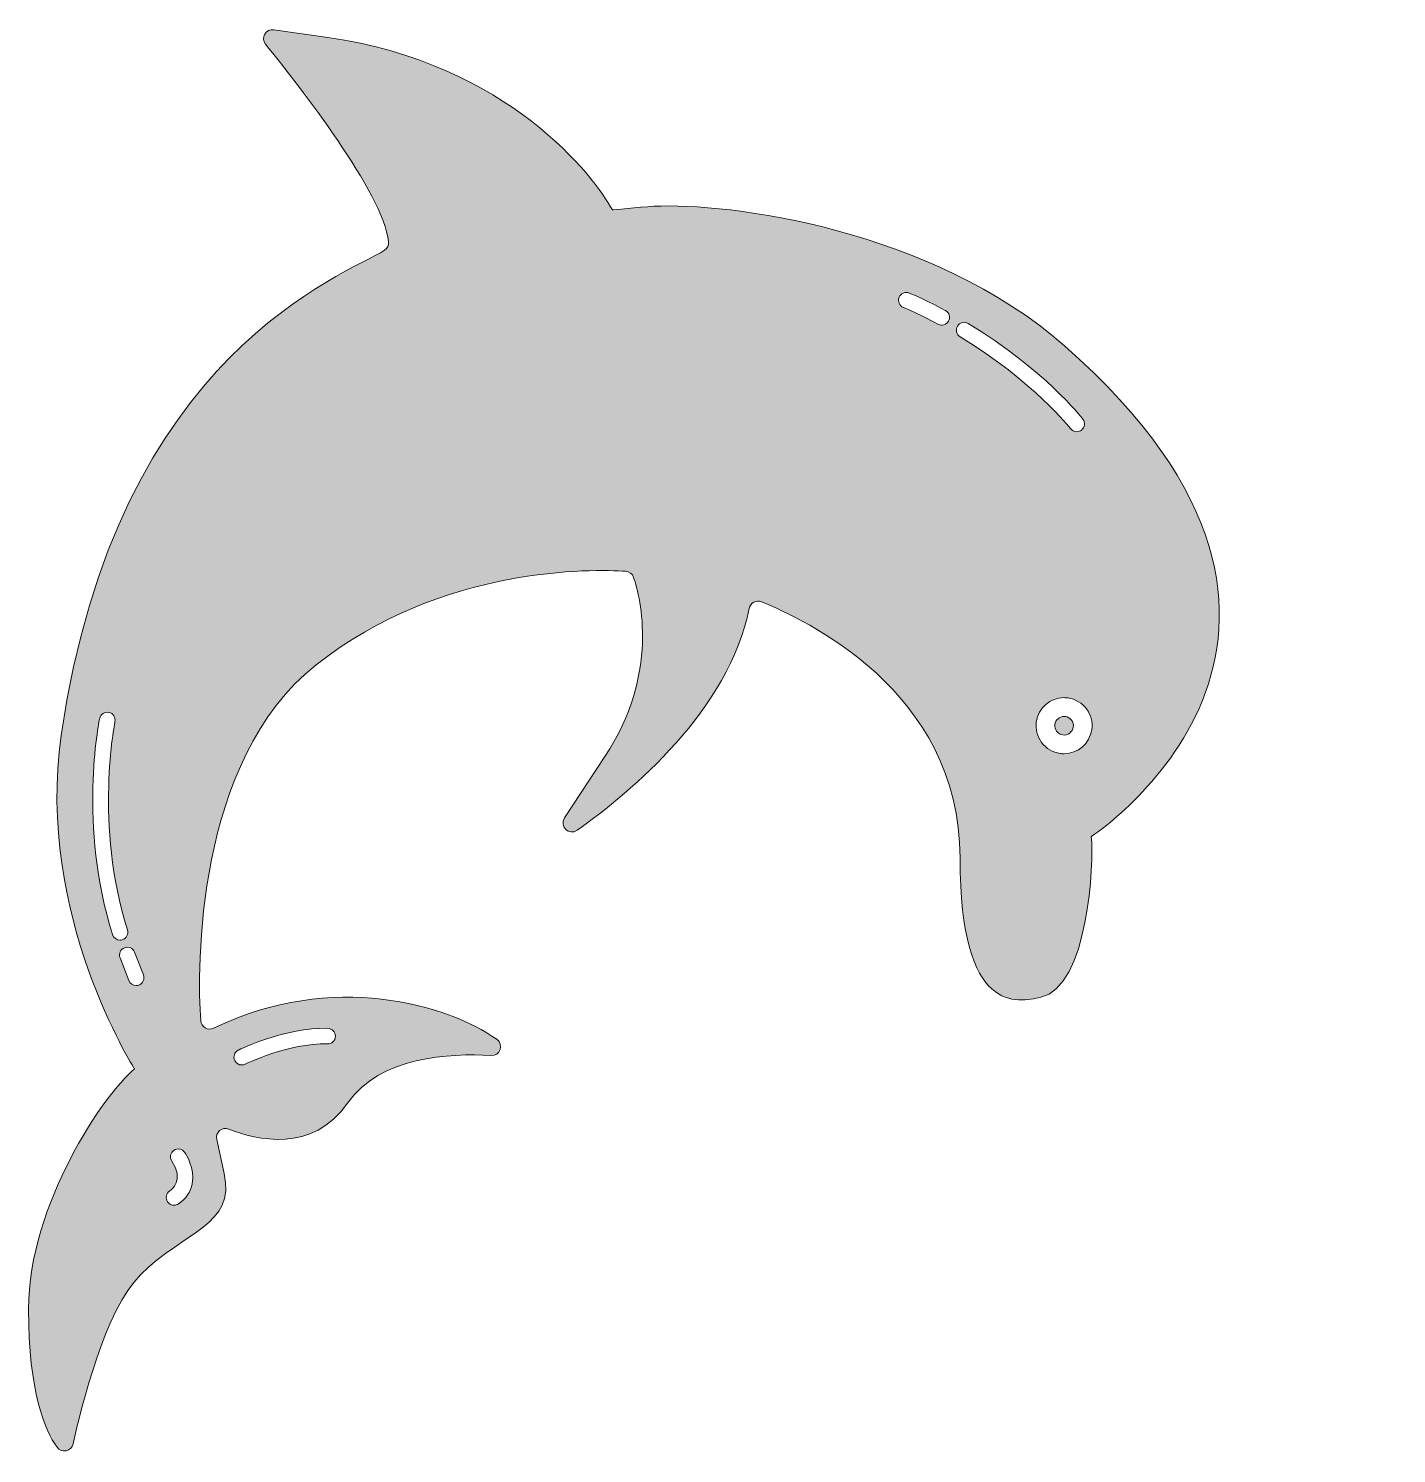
# Model space of a CAD drawing. Header units: inches. Extents: x 12.3 to 98.9, y 29.9 to 120.
import ezdxf

# ---------------------------------------------------------------- set-up
doc = ezdxf.new("R2010")
doc.units = ezdxf.units.IN
doc.header["$MEASUREMENT"] = 0
doc.layers.add('Layer 1', color=7, linetype='Continuous')

msp = doc.modelspace()

# ---------------------------------------------------------------- hatches: boundary and pattern name
at = {"layer": 'Layer 1', "true_color": 0xffffff}
h = msp.add_hatch(color=7, dxfattribs=at)
h.dxf.hatch_style = 2
edge = h.paths.add_edge_path()
edge.add_spline(control_points=[(77.878, 99.955), (69.441, 107.356), (56.601, 109.038), (51.889, 108.786), (50.932, 108.735), (49.267, 108.554), (49.267, 108.554), (48.17, 110.608), (42.701, 117.826), (31.26, 119.471), (31.26, 119.471), (27.847, 119.962), (27.847, 119.962), (27.333, 120.036), (26.995, 119.441), (27.322, 119.038), (29.5, 116.356), (34.749, 109.618), (35.102, 106.557), (35.127, 106.339), (35.03, 106.126), (34.846, 106.006), (32.441, 104.451), (17.883, 99.585), (14.392, 75.308), (12.759, 63.954), (19.031, 54.207), (19.031, 54.207), (17.077, 52.554), (12.332, 45.648), (12.326, 39.01), (12.321, 33.745), (13.358, 31.331), (14.126, 30.266), (14.413, 29.867), (15.038, 30.001), (15.144, 30.481), (15.674, 32.888), (17.189, 38.965), (19.404, 41.176), (22.192, 43.959), (25.426, 44.302), (24.704, 47.584), (24.704, 47.584), (24.229, 49.741), (24.229, 49.741), (24.131, 50.188), (24.571, 50.562), (24.997, 50.394), (26.732, 49.708), (30.294, 48.839), (32.506, 52.028), (34.57, 55.003), (38.999, 55.21), (41.585, 55.045), (42.16, 55.008), (42.422, 55.749), (41.95, 56.081), (38.852, 58.258), (31.596, 60.433), (24.036, 56.781), (23.675, 56.607), (23.251, 56.852), (23.221, 57.252), (22.984, 60.469), (22.848, 73.731), (30.526, 79.776), (38.529, 86.077), (48.121, 85.822), (50.107, 85.693), (50.338, 85.678), (50.536, 85.525), (50.61, 85.305), (51.051, 83.988), (52.256, 79.215), (48.795, 73.965), (48.795, 73.965), (46.239, 70.086), (46.239, 70.086), (45.891, 69.558), (46.531, 68.941), (47.047, 69.307), (50.481, 71.746), (56.644, 76.915), (57.93, 83.338), (58.001, 83.694), (58.374, 83.899), (58.709, 83.76), (61.273, 82.7), (71.266, 78.216), (71.266, 67.549), (71.266, 57.493), (74.924, 58.437), (76.372, 58.739), (79.383, 59.367), (79.741, 67.306), (79.573, 68.905), (79.571, 68.905), (98.885, 81.528), (77.878, 99.955)], knot_values=[0, 0, 0, 0, 1, 1, 1, 2, 2, 2, 3, 3, 3, 4, 4, 4, 5, 5, 5, 6, 6, 6, 7, 7, 7, 8, 8, 8, 9, 9, 9, 10, 10, 10, 11, 11, 11, 12, 12, 12, 13, 13, 13, 14, 14, 14, 15, 15, 15, 16, 16, 16, 17, 17, 17, 18, 18, 18, 19, 19, 19, 20, 20, 20, 21, 21, 21, 22, 22, 22, 23, 23, 23, 24, 24, 24, 25, 25, 25, 26, 26, 26, 27, 27, 27, 28, 28, 28, 29, 29, 29, 30, 30, 30, 31, 31, 31, 32, 32, 32, 33, 33, 33, 33], degree=3, periodic=1)
edge = h.paths.add_edge_path()
edge.add_spline(control_points=[(25.596, 55.388), (25.716, 55.447), (28.569, 56.843), (31.261, 56.771), (31.534, 56.763), (31.749, 56.536), (31.741, 56.263), (31.733, 55.99), (31.504, 55.774), (31.233, 55.783), (28.782, 55.853), (26.063, 54.516), (26.036, 54.503), (25.965, 54.468), (25.89, 54.451), (25.816, 54.451), (25.634, 54.451), (25.459, 54.552), (25.373, 54.726), (25.252, 54.97), (25.351, 55.266), (25.596, 55.388)], knot_values=[0, 0, 0, 0, 1, 1, 1, 2, 2, 2, 3, 3, 3, 4, 4, 4, 5, 5, 5, 6, 6, 6, 7, 7, 7, 7], degree=3, periodic=1)
edge = h.paths.add_edge_path()
edge.add_spline(control_points=[(17.636, 62.697), (15.46, 69.611), (16.768, 76.107), (16.825, 76.38), (16.881, 76.647), (17.142, 76.82), (17.409, 76.763), (17.676, 76.708), (17.848, 76.446), (17.793, 76.178), (17.78, 76.113), (16.483, 69.653), (18.579, 62.993), (18.661, 62.733), (18.516, 62.455), (18.256, 62.373), (18.207, 62.358), (18.157, 62.35), (18.107, 62.35), (17.898, 62.351), (17.703, 62.486), (17.636, 62.697)], knot_values=[0, 0, 0, 0, 1, 1, 1, 2, 2, 2, 3, 3, 3, 4, 4, 4, 5, 5, 5, 6, 6, 6, 7, 7, 7, 7], degree=3, periodic=1)
edge = h.paths.add_edge_path()
edge.add_spline(control_points=[(19.307, 59.505), (19.248, 59.482), (19.188, 59.472), (19.129, 59.472), (18.931, 59.472), (18.743, 59.592), (18.668, 59.789), (18.668, 59.789), (18.113, 61.228), (18.113, 61.228), (18.015, 61.483), (18.141, 61.769), (18.396, 61.867), (18.65, 61.966), (18.937, 61.839), (19.035, 61.584), (19.035, 61.584), (19.59, 60.145), (19.59, 60.145), (19.688, 59.89), (19.562, 59.604), (19.307, 59.505)], knot_values=[0, 0, 0, 0, 1, 1, 1, 2, 2, 2, 3, 3, 3, 4, 4, 4, 5, 5, 5, 6, 6, 6, 7, 7, 7, 7], degree=3, periodic=1)
edge = h.paths.add_edge_path()
edge.add_spline(control_points=[(22.684, 46.938), (22.586, 46.417), (22.292, 45.988), (21.81, 45.661), (21.725, 45.603), (21.628, 45.576), (21.533, 45.576), (21.375, 45.576), (21.219, 45.652), (21.123, 45.793), (20.97, 46.019), (21.029, 46.326), (21.255, 46.48), (21.354, 46.547), (22.195, 47.168), (21.388, 48.364), (21.236, 48.59), (21.294, 48.897), (21.519, 49.05), (21.744, 49.203), (22.05, 49.147), (22.204, 48.922), (22.273, 48.821), (22.869, 47.917), (22.684, 46.938)], knot_values=[0, 0, 0, 0, 1, 1, 1, 2, 2, 2, 3, 3, 3, 4, 4, 4, 5, 5, 5, 6, 6, 6, 7, 7, 7, 8, 8, 8, 8], degree=3, periodic=1)
edge = h.paths.add_edge_path()
edge.add_spline(control_points=[(70.541, 101.515), (70.45, 101.353), (70.282, 101.262), (70.109, 101.262), (70.027, 101.262), (69.944, 101.282), (69.868, 101.325), (69.857, 101.331), (68.785, 101.93), (67.681, 102.383), (67.428, 102.487), (67.308, 102.775), (67.411, 103.028), (67.515, 103.281), (67.803, 103.402), (68.056, 103.298), (69.217, 102.822), (70.305, 102.213), (70.351, 102.188), (70.59, 102.055), (70.675, 101.753), (70.541, 101.515)], knot_values=[0, 0, 0, 0, 1, 1, 1, 2, 2, 2, 3, 3, 3, 4, 4, 4, 5, 5, 5, 6, 6, 6, 7, 7, 7, 7], degree=3, periodic=1)
edge = h.paths.add_edge_path()
edge.add_spline(control_points=[(71.272, 100.528), (71.039, 100.67), (70.965, 100.974), (71.107, 101.208), (71.249, 101.441), (71.553, 101.515), (71.787, 101.373), (76.613, 98.434), (78.943, 95.447), (79.04, 95.321), (79.207, 95.105), (79.166, 94.795), (78.95, 94.628), (78.86, 94.559), (78.754, 94.525), (78.648, 94.525), (78.5, 94.525), (78.354, 94.591), (78.256, 94.717), (78.234, 94.746), (75.929, 97.692), (71.272, 100.528)], knot_values=[0, 0, 0, 0, 1, 1, 1, 2, 2, 2, 3, 3, 3, 4, 4, 4, 5, 5, 5, 6, 6, 6, 7, 7, 7, 7], degree=3, periodic=1)
edge = h.paths.add_edge_path()
edge.add_spline(control_points=[(79.607, 75.667), (79.482, 74.799), (78.727, 74.144), (77.851, 74.144), (77.851, 74.144), (77.851, 74.144), (77.851, 74.144), (77.766, 74.144), (77.681, 74.15), (77.597, 74.162), (77.128, 74.23), (76.713, 74.476), (76.429, 74.855), (76.145, 75.235), (76.026, 75.702), (76.093, 76.171), (76.218, 77.039), (76.973, 77.694), (77.849, 77.694), (77.934, 77.694), (78.019, 77.688), (78.103, 77.676), (79.072, 77.537), (79.747, 76.635), (79.607, 75.667)], knot_values=[0, 0, 0, 0, 1, 1, 1, 2, 2, 2, 3, 3, 3, 4, 4, 4, 5, 5, 5, 6, 6, 6, 7, 7, 7, 8, 8, 8, 8], degree=3, periodic=1)
edge = h.paths.add_edge_path()
edge.add_spline(control_points=[(78.433, 75.835), (78.388, 75.519), (78.09, 75.289), (77.767, 75.336), (77.611, 75.358), (77.474, 75.44), (77.38, 75.566), (77.286, 75.692), (77.246, 75.847), (77.269, 76.002), (77.31, 76.29), (77.56, 76.507), (77.85, 76.507), (77.878, 76.507), (77.907, 76.505), (77.935, 76.501), (78.255, 76.455), (78.479, 76.157), (78.433, 75.835)], knot_values=[0, 0, 0, 0, 1, 1, 1, 2, 2, 2, 3, 3, 3, 4, 4, 4, 5, 5, 5, 6, 6, 6, 6], degree=3, periodic=1)

# ---------------------------------------------------------------- linework, layer by layer
at = {"layer": 'Layer 1', "lineweight": 0}
for points, knots in [([(77.878, 99.955), (69.441, 107.356), (56.601, 109.038), (51.889, 108.786), (50.932, 108.735), (49.267, 108.554), (49.267, 108.554), (48.17, 110.608), (42.701, 117.826), (31.26, 119.471), (31.26, 119.471), (27.847, 119.962), (27.847, 119.962), (27.333, 120.036), (26.995, 119.441), (27.322, 119.038), (29.5, 116.356), (34.749, 109.618), (35.102, 106.557), (35.127, 106.339), (35.03, 106.126), (34.846, 106.006), (32.441, 104.451), (17.883, 99.585), (14.392, 75.308), (12.759, 63.954), (19.031, 54.207), (19.031, 54.207), (17.077, 52.554), (12.332, 45.648), (12.326, 39.01), (12.321, 33.745), (13.358, 31.331), (14.126, 30.266), (14.413, 29.867), (15.038, 30.001), (15.144, 30.481), (15.674, 32.888), (17.189, 38.965), (19.404, 41.176), (22.192, 43.959), (25.426, 44.302), (24.704, 47.584), (24.704, 47.584), (24.229, 49.741), (24.229, 49.741), (24.131, 50.188), (24.571, 50.562), (24.997, 50.394), (26.732, 49.708), (30.294, 48.839), (32.506, 52.028), (34.57, 55.003), (38.999, 55.21), (41.585, 55.045), (42.16, 55.008), (42.422, 55.749), (41.95, 56.081), (38.852, 58.258), (31.596, 60.433), (24.036, 56.781), (23.675, 56.607), (23.251, 56.852), (23.221, 57.252), (22.984, 60.469), (22.848, 73.731), (30.526, 79.776), (38.529, 86.077), (48.121, 85.822), (50.107, 85.693), (50.338, 85.678), (50.536, 85.525), (50.61, 85.305), (51.051, 83.988), (52.256, 79.215), (48.795, 73.965), (48.795, 73.965), (46.239, 70.086), (46.239, 70.086), (45.891, 69.558), (46.531, 68.941), (47.047, 69.307), (50.481, 71.746), (56.644, 76.915), (57.93, 83.338), (58.001, 83.694), (58.374, 83.899), (58.709, 83.76), (61.273, 82.7), (71.266, 78.216), (71.266, 67.549), (71.266, 57.493), (74.924, 58.437), (76.372, 58.739), (79.383, 59.367), (79.741, 67.306), (79.573, 68.905), (79.571, 68.905), (98.885, 81.528), (77.878, 99.955)], [0, 0, 0, 0, 1, 1, 1, 2, 2, 2, 3, 3, 3, 4, 4, 4, 5, 5, 5, 6, 6, 6, 7, 7, 7, 8, 8, 8, 9, 9, 9, 10, 10, 10, 11, 11, 11, 12, 12, 12, 13, 13, 13, 14, 14, 14, 15, 15, 15, 16, 16, 16, 17, 17, 17, 18, 18, 18, 19, 19, 19, 20, 20, 20, 21, 21, 21, 22, 22, 22, 23, 23, 23, 24, 24, 24, 25, 25, 25, 26, 26, 26, 27, 27, 27, 28, 28, 28, 29, 29, 29, 30, 30, 30, 31, 31, 31, 32, 32, 32, 33, 33, 33, 33]), ([(70.541, 101.515), (70.45, 101.353), (70.282, 101.262), (70.109, 101.262), (70.027, 101.262), (69.944, 101.282), (69.868, 101.325), (69.857, 101.331), (68.785, 101.93), (67.681, 102.383), (67.428, 102.487), (67.308, 102.775), (67.411, 103.028), (67.515, 103.281), (67.803, 103.402), (68.056, 103.298), (69.217, 102.822), (70.305, 102.213), (70.351, 102.188), (70.59, 102.055), (70.675, 101.753), (70.541, 101.515)], [0, 0, 0, 0, 1, 1, 1, 2, 2, 2, 3, 3, 3, 4, 4, 4, 5, 5, 5, 6, 6, 6, 7, 7, 7, 7]), ([(71.272, 100.528), (71.039, 100.67), (70.965, 100.974), (71.107, 101.208), (71.249, 101.441), (71.553, 101.515), (71.787, 101.373), (76.613, 98.434), (78.943, 95.447), (79.04, 95.321), (79.207, 95.105), (79.166, 94.795), (78.95, 94.628), (78.86, 94.559), (78.754, 94.525), (78.648, 94.525), (78.5, 94.525), (78.354, 94.591), (78.256, 94.717), (78.234, 94.746), (75.929, 97.692), (71.272, 100.528)], [0, 0, 0, 0, 1, 1, 1, 2, 2, 2, 3, 3, 3, 4, 4, 4, 5, 5, 5, 6, 6, 6, 7, 7, 7, 7]), ([(79.607, 75.667), (79.482, 74.799), (78.727, 74.144), (77.851, 74.144), (77.851, 74.144), (77.851, 74.144), (77.851, 74.144), (77.766, 74.144), (77.681, 74.15), (77.597, 74.162), (77.128, 74.23), (76.713, 74.476), (76.429, 74.855), (76.145, 75.235), (76.026, 75.702), (76.093, 76.171), (76.218, 77.039), (76.973, 77.694), (77.849, 77.694), (77.934, 77.694), (78.019, 77.688), (78.103, 77.676), (79.072, 77.537), (79.747, 76.635), (79.607, 75.667)], [0, 0, 0, 0, 1, 1, 1, 2, 2, 2, 3, 3, 3, 4, 4, 4, 5, 5, 5, 6, 6, 6, 7, 7, 7, 8, 8, 8, 8]), ([(17.636, 62.697), (15.46, 69.611), (16.768, 76.107), (16.825, 76.38), (16.881, 76.647), (17.142, 76.82), (17.409, 76.763), (17.676, 76.708), (17.848, 76.446), (17.793, 76.178), (17.78, 76.113), (16.483, 69.653), (18.579, 62.993), (18.661, 62.733), (18.516, 62.455), (18.256, 62.373), (18.207, 62.358), (18.157, 62.35), (18.107, 62.35), (17.898, 62.351), (17.703, 62.486), (17.636, 62.697)], [0, 0, 0, 0, 1, 1, 1, 2, 2, 2, 3, 3, 3, 4, 4, 4, 5, 5, 5, 6, 6, 6, 7, 7, 7, 7]), ([(78.433, 75.835), (78.388, 75.519), (78.09, 75.289), (77.767, 75.336), (77.611, 75.358), (77.474, 75.44), (77.38, 75.566), (77.286, 75.692), (77.246, 75.847), (77.269, 76.002), (77.31, 76.29), (77.56, 76.507), (77.85, 76.507), (77.878, 76.507), (77.907, 76.505), (77.935, 76.501), (78.255, 76.455), (78.479, 76.157), (78.433, 75.835)], [0, 0, 0, 0, 1, 1, 1, 2, 2, 2, 3, 3, 3, 4, 4, 4, 5, 5, 5, 6, 6, 6, 6]), ([(19.307, 59.505), (19.248, 59.482), (19.188, 59.472), (19.129, 59.472), (18.931, 59.472), (18.743, 59.592), (18.668, 59.789), (18.668, 59.789), (18.113, 61.228), (18.113, 61.228), (18.015, 61.483), (18.141, 61.769), (18.396, 61.867), (18.65, 61.966), (18.937, 61.839), (19.035, 61.584), (19.035, 61.584), (19.59, 60.145), (19.59, 60.145), (19.688, 59.89), (19.562, 59.604), (19.307, 59.505)], [0, 0, 0, 0, 1, 1, 1, 2, 2, 2, 3, 3, 3, 4, 4, 4, 5, 5, 5, 6, 6, 6, 7, 7, 7, 7]), ([(25.596, 55.388), (25.716, 55.447), (28.569, 56.843), (31.261, 56.771), (31.534, 56.763), (31.749, 56.536), (31.741, 56.263), (31.733, 55.99), (31.504, 55.774), (31.233, 55.783), (28.782, 55.853), (26.063, 54.516), (26.036, 54.503), (25.965, 54.468), (25.89, 54.451), (25.816, 54.451), (25.634, 54.451), (25.459, 54.552), (25.373, 54.726), (25.252, 54.97), (25.351, 55.266), (25.596, 55.388)], [0, 0, 0, 0, 1, 1, 1, 2, 2, 2, 3, 3, 3, 4, 4, 4, 5, 5, 5, 6, 6, 6, 7, 7, 7, 7]), ([(22.684, 46.938), (22.586, 46.417), (22.292, 45.988), (21.81, 45.661), (21.725, 45.603), (21.628, 45.576), (21.533, 45.576), (21.375, 45.576), (21.219, 45.652), (21.123, 45.793), (20.97, 46.019), (21.029, 46.326), (21.255, 46.48), (21.354, 46.547), (22.195, 47.168), (21.388, 48.364), (21.236, 48.59), (21.294, 48.897), (21.519, 49.05), (21.744, 49.203), (22.05, 49.147), (22.204, 48.922), (22.273, 48.821), (22.869, 47.917), (22.684, 46.938)], [0, 0, 0, 0, 1, 1, 1, 2, 2, 2, 3, 3, 3, 4, 4, 4, 5, 5, 5, 6, 6, 6, 7, 7, 7, 8, 8, 8, 8])]:
    msp.add_open_spline(points, degree=3, knots=knots, dxfattribs=at)

doc.saveas('drawing.dxf')
